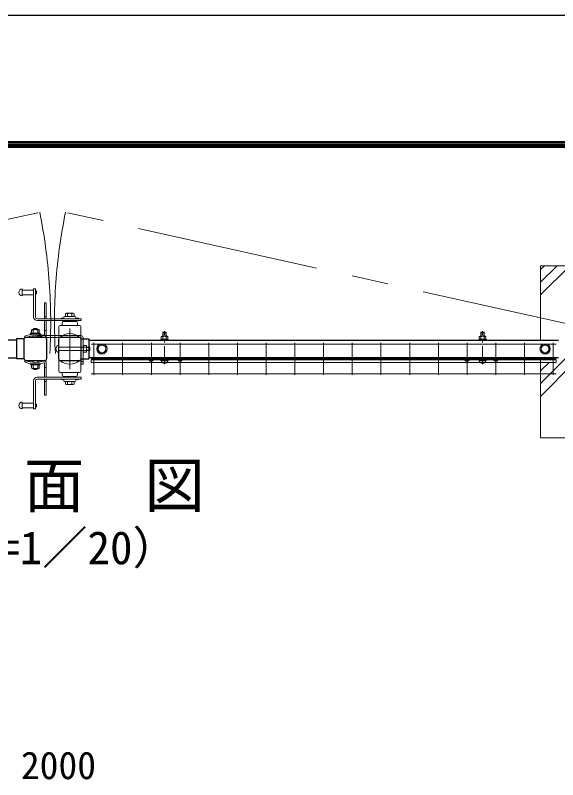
# Model space of a CAD drawing. Units: millimetres, scale not verified. Extents: x -4200 to 4200, y -2970 to 2970.
# Drawn here: x 1167 to 2112, y 1638 to 2970 of the extents above; entities that cross this region are included whole.
import ezdxf
from ezdxf.enums import TextEntityAlignment as Align

# ---------------------------------------------------------------- set-up
doc = ezdxf.new("R2010")
doc.units = ezdxf.units.MM
doc.header["$LTSCALE"] = 10
doc.linetypes.add('USER1', pattern=[50.8, 31.75, -6.35, 6.35, -6.35])
for name, color, linetype, lineweight in [('0-0_D-TTL-TXT', 7, 'Continuous', 25), ('0-3_D-STR1', 1, 'Continuous', 25), ('0-4_D-BMK', 2, 'USER1', 13), ('0-5_D-STR-DIM', 7, 'Continuous', 13), ('0-8_D-STR3', 3, 'Continuous', 13), ('0-9_D-DCR-HCH', 7, 'Continuous', 13), ('0-B_D-TTL', 7, 'Continuous', 25), ('0-C_D-STR2', 7, 'Continuous', 13)]:
    doc.layers.add(name, color=color, linetype=linetype, lineweight=lineweight)
doc.styles.add('ＭＳ ゴシック', font='')
doc.styles.get('ＭＳ ゴシック').set_extended_font_data('MS Gothic')

# ---------------------------------------------------------------- blocks, each defined once
blk = doc.blocks.new('A$C5ded3bdc')
at = {"layer": '0-4_D-BMK'}
blk.add_line((0, -75), (0, 504), dxfattribs=at)
at = {"layer": '0-8_D-STR3'}
for p, q in [((-57.5, 404.8), (-57.5, 363)), ((-43.3, 413), (43.3, 413)), ((-23, 484), (-30, 477)), ((30, 477), (-30, 477)), ((-30, 477), (-30, 413)), ((-29.1, 404.8), (-29.1, 363)), ((-23, 484), (-23, 413)), ((23, 484), (-23, 484)), ((23, 484), (23, 413)), ((23, 484), (30, 477)), ((29.1, 404.8), (29.1, 363)), ((30, 477), (30, 413)), ((57.5, 404.8), (57.5, 363)), ((-62.5, 363), (62.5, 363)), ((-62.5, 347), (-62.5, 363)), ((-62.5, 347), (62.5, 347)), ((-57.5, 363), (57.5, 363)), ((62.5, 347), (62.5, 363)), ((-62.5, 0), (62.5, 0)), ((-62.5, -16), (-62.5, 0)), ((62.5, -16), (62.5, 0)), ((-62.5, -16), (62.5, -16)), ((-51.8, -16), (51.8, -16)), ((-51.8, -31.3), (-51.8, -16)), ((51.8, -31.6), (51.8, -16))]:
    blk.add_line(p, q, dxfattribs=at)
for centre, radius, start, end in [((-43.3, 396.6), 16.4, 30, 150), ((0, 357.2), 55.8, 58.543, 121.457), ((43.3, 396.6), 16.4, 30, 150), ((-32.8, -31.3), 19, 180, 253.92714), ((0.7, 85), 140, 253.92714, 285.41383), ((32.8, -31.6), 19, 285.41383, 0)]:
    blk.add_arc(centre, radius, start, end, dxfattribs=at)

msp = doc.modelspace()

# ---------------------------------------------------------------- linework, layer by layer
at = {"layer": '0-3_D-STR1'}
for p, q in [((1168.99, 2404.24), (350.99, 2404.24)), ((1181.99, 2405.54), (1181.99, 2371.94)), ((1218.79, 2408.74), (1185.19, 2408.74)), ((1221.99, 2371.94), (1221.99, 2405.54)), ((1241.99, 2405.54), (1241.99, 2371.94)), ((1278.79, 2408.74), (1245.19, 2408.74)), ((1281.93, 2406.19), (1294.99, 2406.19)), ((1281.99, 2371.94), (1281.99, 2405.54)), ((1294.99, 2406.19), (1294.99, 2371.29)), ((1294.99, 2404.24), (2112.99, 2404.24)), ((350.99, 2373.24), (1168.99, 2373.24)), ((1182.06, 2371.29), (1168.99, 2371.29)), ((1281.93, 2371.29), (1294.99, 2371.29)), ((2112.99, 2373.24), (1294.99, 2373.24)), ((1185.19, 2368.74), (1218.79, 2368.74)), ((1245.19, 2368.74), (1278.79, 2368.74))]:
    msp.add_line(p, q, dxfattribs=at)
msp.add_lwpolyline([(1182.06, 2406.19), (1168.99, 2406.19), (1168.99, 2371.29)], dxfattribs=at)
for centre, start, end in [((1185.19, 2405.54), 90, 180), ((1218.79, 2405.54), 0, 90), ((1245.19, 2405.54), 90, 180), ((1278.79, 2405.54), 0, 90), ((1185.19, 2371.94), 180, 270), ((1218.79, 2371.94), 270, 0), ((1245.19, 2371.94), 180, 270), ((1278.79, 2371.94), 270, 0)]:
    msp.add_arc(centre, 3.2, start, end, dxfattribs=at)
at = {"layer": '0-4_D-BMK'}
for p, q in [((276.3, 2419.59), (1209.53, 2626.77)), ((2187.67, 2419.59), (1254.46, 2626.76)), ((1261.99, 2353.34), (1261.99, 2424.14))]:
    msp.add_line(p, q, dxfattribs=at)
for centre, radius, start, end in [((273.96, 2436.43), 954.73, 356.664, 11.49985), ((2190, 2436.4), 954.72, 168.49887, 183.33466)]:
    msp.add_arc(centre, radius, start, end, dxfattribs=at)
at = {"layer": '0-5_D-STR-DIM'}
msp.add_lwpolyline([(2081.99, 2373.24), (2081.99, 2233.74), (2381.99, 2233.74), (2381.99, 2533.74), (2081.99, 2533.74), (2081.99, 2404.24)], dxfattribs=at)
at = {"layer": '0-8_D-STR3'}
for p, q in [((1178.99, 2493.24), (1178.99, 2481.24)), ((1198.99, 2491.24), (1178.99, 2491.24)), ((1198.99, 2493.24), (1201.99, 2493.24)), ((1198.99, 2493.24), (1198.99, 2444.24)), ((1201.99, 2493.24), (1201.99, 2444.24)), ((1198.99, 2483.24), (1178.99, 2483.24)), ((1203.99, 2489.74), (1201.99, 2489.74)), ((1203.99, 2484.74), (1201.99, 2484.74)), ((1203.99, 2489.74), (1203.99, 2484.74)), ((1220.99, 2468.74), (1217.99, 2468.74)), ((1217.99, 2441.24), (1217.99, 2468.74)), ((1220.99, 2441.24), (1220.99, 2468.74)), ((1256.21, 2450.74), (1267.55, 2450.74)), ((1204.99, 2441.24), (1281.99, 2441.24)), ((1204.99, 2438.24), (1281.99, 2438.24)), ((1220.99, 2444.74), (1217.99, 2444.74)), ((1217.99, 2438.24), (1217.99, 2413.36)), ((1220.99, 2438.24), (1220.99, 2412.24)), ((1246.89, 2442.24), (1250.89, 2442.24)), ((1246.89, 2442.24), (1246.89, 2441.24)), ((1250.61, 2436.64), (1252.23, 2438.24)), ((1251.39, 2443.74), (1251.39, 2442.74)), ((1252.23, 2438.24), (1253.28, 2437.18)), ((1252.89, 2445.24), (1270.89, 2445.24)), ((1254.39, 2450.04), (1254.39, 2445.24)), ((1254.39, 2445.24), (1269.39, 2445.24)), ((1258.14, 2450.04), (1258.14, 2445.24)), ((1261.14, 2438.24), (1261.14, 2436.74)), ((1261.14, 2438.24), (1262.64, 2438.24)), ((1262.64, 2438.24), (1262.64, 2436.74)), ((1265.64, 2450.04), (1265.64, 2445.24)), ((1269.39, 2450.04), (1269.39, 2445.24)), ((1271.54, 2438.24), (1270.49, 2437.18)), ((1273.16, 2436.64), (1271.54, 2438.24)), ((1272.39, 2443.74), (1272.39, 2442.74)), ((1272.89, 2442.24), (1276.89, 2442.24)), ((1276.89, 2442.24), (1276.89, 2441.24)), ((1281.99, 2441.24), (1281.99, 2438.24)), ((1242.89, 2427.74), (1242.89, 2408.74)), ((1244.89, 2429.74), (1278.89, 2429.74)), ((1248.39, 2433.74), (1248.39, 2429.74)), ((1248.39, 2429.74), (1275.39, 2429.74)), ((1251.39, 2436.74), (1272.39, 2436.74)), ((1252.85, 2436.74), (1253.28, 2437.18)), ((1270.93, 2436.74), (1270.49, 2437.18)), ((1275.39, 2433.74), (1275.39, 2429.74)), ((1280.89, 2427.74), (1280.89, 2408.74)), ((1185.01, 2408.74), (1182.99, 2410.96)), ((1210.39, 2416.09), (1193.59, 2416.09)), ((1193.59, 2416.09), (1193.59, 2414.49)), ((1193.59, 2414.49), (1210.39, 2414.49)), ((1195.18, 2421.12), (1195.18, 2416.12)), ((1207.38, 2422.53), (1196.58, 2422.53)), ((1197.98, 2423.12), (1197.98, 2422.51)), ((1197.98, 2423.12), (1205.99, 2423.12)), ((1197.98, 2421.12), (1197.98, 2416.09)), ((1197.98, 2408.74), (1197.98, 2411.55)), ((1198.48, 2423.46), (1198.48, 2422.51)), ((1205.19, 2411.94), (1281.99, 2411.94)), ((1205.19, 2411.94), (1205.19, 2408.74)), ((1205.49, 2423.47), (1205.49, 2422.54)), ((1205.99, 2423.12), (1205.99, 2422.54)), ((1205.99, 2421.12), (1205.99, 2416.09)), ((1205.99, 2408.74), (1205.99, 2411.55)), ((1208.77, 2421.12), (1208.77, 2416.04)), ((1210.39, 2416.09), (1210.39, 2414.49)), ((1217.99, 2420.74), (1220.99, 2420.74)), ((1205.19, 2408.74), (1281.99, 2408.74)), ((1242.89, 2408.74), (1244.72, 2408.74)), ((1281.99, 2361.94), (1281.99, 2408.74)), ((1240.81, 2394.52), (1241.99, 2394.52)), ((1241.99, 2394.52), (1241.99, 2382.97)), ((1241.99, 2391.74), (1285.19, 2391.74)), ((1241.99, 2385.74), (1285.19, 2385.74)), ((1285.19, 2391.94), (1281.99, 2391.94)), ((1285.19, 2395.24), (1285.89, 2395.24)), ((1285.19, 2382.24), (1285.19, 2395.24)), ((1285.89, 2382.24), (1285.89, 2395.24)), ((1285.89, 2394.52), (1290.31, 2394.52)), ((1285.89, 2391.63), (1290.31, 2391.63)), ((1285.89, 2385.86), (1290.31, 2385.86)), ((1291.19, 2384.41), (1291.19, 2393.07)), ((1296.29, 2391.74), (1291.19, 2391.74)), ((1296.99, 2391.04), (1291.19, 2391.04)), ((1296.99, 2386.44), (1291.19, 2386.44)), ((1296.29, 2385.74), (1291.19, 2385.74)), ((1296.29, 2385.74), (1296.29, 2391.74)), ((1296.99, 2391.04), (1296.29, 2391.74)), ((1296.99, 2386.44), (1296.29, 2385.74)), ((1296.99, 2386.44), (1296.99, 2391.04)), ((1317.99, 2396.49), (1310.99, 2392.45)), ((1310.99, 2392.45), (1310.99, 2385.04)), ((1317.99, 2380.99), (1310.99, 2385.04)), ((1317.99, 2396.49), (1324.99, 2392.45)), ((1317.99, 2380.99), (1324.99, 2385.04)), ((1324.99, 2392.45), (1324.99, 2385.04)), ((2089.99, 2396.49), (2082.99, 2392.45)), ((2082.99, 2392.45), (2082.99, 2385.04)), ((2089.99, 2380.99), (2082.99, 2385.04)), ((2089.99, 2396.49), (2096.99, 2392.45)), ((2089.99, 2380.99), (2096.99, 2385.04)), ((2096.99, 2392.45), (2096.99, 2385.04)), ((1240.81, 2382.97), (1241.99, 2382.97)), ((1285.19, 2382.24), (1285.89, 2382.24)), ((1285.89, 2382.97), (1290.31, 2382.97)), ((1397.28, 2371.73), (1398.32, 2372.94)), ((1397.28, 2371.73), (1401.99, 2367.68)), ((1398.32, 2372.94), (1403.03, 2368.89)), ((1406.91, 2370.73), (1404.93, 2368.91)), ((1407.99, 2371.14), (1410.49, 2371.14)), ((1410.49, 2372.94), (1447.49, 2372.94)), ((1410.49, 2371.14), (1410.49, 2372.94)), ((1447.49, 2371.14), (1410.49, 2371.14)), ((1413.99, 2371.14), (1413.99, 2369.54)), ((1443.99, 2371.14), (1443.99, 2369.54)), ((1447.49, 2371.14), (1447.49, 2372.94)), ((1447.49, 2371.14), (1449.99, 2371.14)), ((1451.07, 2370.73), (1453.06, 2368.91)), ((1459.66, 2372.94), (1454.95, 2368.89)), ((1460.71, 2371.73), (1456, 2367.68)), ((1460.71, 2371.73), (1459.66, 2372.94)), ((1947.27, 2371.73), (1948.32, 2372.94)), ((1947.27, 2371.73), (1951.98, 2367.68)), ((1948.32, 2372.94), (1953.03, 2368.89)), ((1956.91, 2370.73), (1954.92, 2368.91)), ((1957.99, 2371.14), (1960.49, 2371.14)), ((1960.49, 2372.94), (1997.49, 2372.94)), ((1960.49, 2371.14), (1960.49, 2372.94)), ((1997.49, 2371.14), (1960.49, 2371.14)), ((1963.99, 2371.14), (1963.99, 2369.54)), ((1993.99, 2371.14), (1993.99, 2369.54)), ((1997.49, 2371.14), (1997.49, 2372.94)), ((1997.49, 2371.14), (1999.99, 2371.14)), ((2001.06, 2370.73), (2003.05, 2368.91)), ((2009.66, 2372.94), (2004.95, 2368.89)), ((2010.7, 2371.73), (2005.99, 2367.68)), ((2010.7, 2371.73), (2009.66, 2372.94)), ((1185.01, 2368.24), (1182.99, 2366.02)), ((1193.59, 2362.5), (1210.39, 2362.5)), ((1195.18, 2355.86), (1195.18, 2360.86)), ((1197.98, 2368.74), (1197.98, 2365.43)), ((1197.98, 2355.86), (1197.98, 2360.9)), ((1205.99, 2368.74), (1205.99, 2365.43)), ((1205.99, 2355.86), (1205.99, 2360.9)), ((1208.77, 2355.86), (1208.77, 2360.95)), ((1210.39, 2360.9), (1210.39, 2362.5)), ((1217.99, 2339.24), (1217.99, 2363.63)), ((1220.99, 2339.24), (1220.99, 2364.74)), ((1242.89, 2368.74), (1244.72, 2368.74)), ((1242.89, 2349.74), (1242.89, 2368.74)), ((1279.39, 2368.74), (1280.89, 2368.74)), ((1280.89, 2349.74), (1280.89, 2368.74)), ((1285.19, 2366.94), (1281.99, 2366.94)), ((1407.99, 2369.54), (1406.01, 2367.73)), ((1407.99, 2369.54), (1449.99, 2369.54)), ((1449.99, 2369.54), (1451.98, 2367.73)), ((1957.99, 2369.54), (1956, 2367.73)), ((1957.99, 2369.54), (1999.99, 2369.54)), ((1999.99, 2369.54), (2001.97, 2367.73)), ((1207.38, 2354.46), (1196.58, 2354.46)), ((1197.98, 2353.86), (1197.98, 2354.47)), ((1197.98, 2353.86), (1205.99, 2353.86)), ((1198.48, 2353.52), (1198.48, 2354.47)), ((1205.49, 2353.51), (1205.49, 2354.45)), ((1205.99, 2353.86), (1205.99, 2354.45)), ((1217.99, 2356.24), (1220.99, 2356.24)), ((1244.89, 2347.74), (1278.89, 2347.74)), ((1248.39, 2347.74), (1275.39, 2347.74)), ((1248.39, 2343.74), (1248.39, 2347.74)), ((1275.39, 2343.74), (1275.39, 2347.74)), ((1198.99, 2284.24), (1198.99, 2333.24)), ((1201.99, 2284.24), (1201.99, 2333.24)), ((1204.99, 2339.24), (1281.99, 2339.24)), ((1204.99, 2336.24), (1281.99, 2336.24)), ((1217.99, 2336.24), (1217.99, 2308.24)), ((1220.99, 2332.24), (1217.99, 2332.24)), ((1220.99, 2336.24), (1220.99, 2308.24)), ((1246.89, 2335.24), (1246.89, 2336.24)), ((1246.89, 2335.24), (1250.89, 2335.24)), ((1250.61, 2340.85), (1252.23, 2339.24)), ((1251.39, 2340.74), (1272.39, 2340.74)), ((1251.39, 2333.74), (1251.39, 2334.74)), ((1252.23, 2339.24), (1253.28, 2340.31)), ((1252.85, 2340.74), (1253.28, 2340.31)), ((1252.89, 2332.24), (1270.89, 2332.24)), ((1254.39, 2332.24), (1269.39, 2332.24)), ((1254.39, 2327.44), (1254.39, 2332.24)), ((1258.14, 2327.44), (1258.14, 2332.24)), ((1261.14, 2339.24), (1261.14, 2340.74)), ((1261.14, 2339.24), (1262.64, 2339.24)), ((1262.64, 2339.24), (1262.64, 2340.74)), ((1265.64, 2327.44), (1265.64, 2332.24)), ((1269.39, 2327.44), (1269.39, 2332.24)), ((1270.93, 2340.74), (1270.49, 2340.31)), ((1271.54, 2339.24), (1270.49, 2340.31)), ((1273.16, 2340.85), (1271.54, 2339.24)), ((1272.39, 2333.74), (1272.39, 2334.74)), ((1272.89, 2335.24), (1276.89, 2335.24)), ((1276.89, 2335.24), (1276.89, 2336.24)), ((1281.99, 2336.24), (1281.99, 2339.24)), ((1256.21, 2326.74), (1267.55, 2326.74)), ((1220.99, 2308.24), (1217.99, 2308.24)), ((1178.99, 2284.24), (1178.99, 2296.24)), ((1198.99, 2294.24), (1178.99, 2294.24)), ((1203.99, 2292.74), (1201.99, 2292.74)), ((1203.99, 2287.74), (1203.99, 2292.74)), ((1198.99, 2286.24), (1178.99, 2286.24)), ((1198.99, 2284.24), (1201.99, 2284.24)), ((1203.99, 2287.74), (1201.99, 2287.74))]:
    msp.add_line(p, q, dxfattribs=at)
for points in [[(1281.99, 2361.94), (1285.19, 2361.94), (1285.19, 2408.74)], [(1210.39, 2360.9), (1193.59, 2360.9), (1193.59, 2362.5)]]:
    msp.add_lwpolyline(points, dxfattribs=at)
for centre, radius in [((1317.99, 2388.74), 9), ((2089.99, 2388.74), 9), ((1317.99, 2388.74), 6.71), ((2089.99, 2388.74), 6.71)]:
    msp.add_circle(centre, radius, dxfattribs=at)
for centre, radius, start, end in [((1178.99, 2487.24), 6, 90, 270), ((1256.26, 2447.88), 2.86, 49.03058, 130.96942), ((1261.89, 2440.35), 10.39, 68.85295, 111.14705), ((1267.51, 2447.88), 2.86, 49.04069, 130.95931), ((1204.99, 2444.24), 6, 180, 270), ((1204.99, 2444.24), 3, 180, 270), ((1250.89, 2442.74), 0.5, 270, 0), ((1252.89, 2443.74), 1.5, 90, 180), ((1270.89, 2443.74), 1.5, 0, 90), ((1272.89, 2442.74), 0.5, 180, 270), ((1201.99, 2418.12), 6.41, 51.35253, 128.64959), ((1244.89, 2427.74), 2, 90, 180), ((1251.39, 2433.74), 3, 90, 180), ((1272.39, 2433.74), 3, 0, 90), ((1278.89, 2427.74), 2, 0, 90), ((1201.99, 2361.49), 53, 73.87238, 111.00754), ((1201.99, 2361.71), 50, 72.42905, 109.85261), ((1196.58, 2421.12), 1.4, 0.08393, 179.91608), ((1201.99, 2416.12), 6.41, 51.35253, 128.64959), ((1207.38, 2421.14), 1.39, 359.29901, 180.70018), ((1216.99, 2413.36), 1, 253.8728, 0.00001), ((1217.99, 2412.24), 3, 252.42887, 0.00001), ((1262.05, 2389.37), 26, 48.18801, 131.81207), ((1281.99, 2408.74), 3.2, 0, 90), ((1244.94, 2388.74), 7.1, 125.5469, 234.4531), ((1286.04, 2388.74), 5.15, 325.92454, 34.07546), ((1289.57, 2393.07), 1.62, 297.07996, 62.92004), ((1289.57, 2384.41), 1.62, 297.07996, 62.92004), ((1407.99, 2369.54), 1.6, 90, 132.38442), ((1449.99, 2369.54), 1.6, 47.61558, 90), ((1957.99, 2369.54), 1.6, 90, 132.38442), ((1999.99, 2369.54), 1.6, 47.61558, 90), ((1201.99, 2415.5), 53, 248.99246, 286.12762), ((1201.99, 2415.27), 50, 250.14739, 287.57095), ((1216.99, 2363.63), 1, 359.99999, 106.1272), ((1217.99, 2364.74), 3, 359.99999, 107.57113), ((1262.05, 2388.12), 26, 228.18793, 311.81207), ((1403.97, 2369.97), 3.03, 229.26286, 312.38442), ((1403.97, 2369.97), 1.43, 229.26286, 312.38442), ((1454.02, 2369.97), 3.03, 227.61558, 310.73714), ((1454.02, 2369.97), 1.43, 227.61558, 310.73714), ((1953.96, 2369.97), 3.03, 229.26286, 312.38442), ((1953.96, 2369.97), 1.43, 229.26286, 312.38442), ((2004.01, 2369.97), 3.03, 227.61558, 310.73714), ((2004.01, 2369.97), 1.43, 227.61558, 310.73714), ((1196.58, 2355.86), 1.4, 180.08392, 359.91607), ((1201.99, 2360.87), 6.41, 231.35041, 308.64747), ((1201.99, 2358.87), 6.41, 231.35041, 308.64747), ((1207.38, 2355.85), 1.39, 179.29982, 0.70099), ((1244.89, 2349.74), 2, 180, 270), ((1278.89, 2349.74), 2, 270, 0), ((1204.99, 2333.24), 6, 90, 180), ((1204.99, 2333.24), 3, 90, 180), ((1251.39, 2343.74), 3, 180, 270), ((1250.89, 2334.74), 0.5, 0, 90), ((1252.89, 2333.74), 1.5, 180, 270), ((1270.89, 2333.74), 1.5, 270, 0), ((1272.39, 2343.74), 3, 270, 0), ((1272.89, 2334.74), 0.5, 90, 180), ((1256.26, 2329.6), 2.86, 229.03058, 310.96942), ((1261.89, 2337.14), 10.39, 248.85295, 291.14705), ((1267.51, 2329.6), 2.86, 229.04069, 310.95931), ((1178.99, 2290.24), 6, 90, 270)]:
    msp.add_arc(centre, radius, start, end, dxfattribs=at)
at = {"layer": '0-9_D-DCR-HCH'}
for p, q in [((2081.99, 2482.88), (2132.86, 2533.74)), ((2081.99, 2504.97), (2110.76, 2533.74)), ((2081.99, 2527.07), (2088.66, 2533.74)), ((2081.99, 2328.2), (2125.09, 2371.29)), ((2104.76, 2373.06), (2104.94, 2373.24)), ((2081.99, 2350.29), (2096.84, 2365.14)), ((2081.99, 2306.1), (2138.49, 2362.6))]:
    msp.add_line(p, q, dxfattribs=at)
at = {"layer": '0-B_D-TTL', "color": 2}
msp.add_lwpolyline([(-4200, 2970), (4200, 2970), (4200, -2970), (-4200, -2970)], close=True, dxfattribs=at)
at = {"layer": '0-B_D-TTL'}
for points in [[(-3930, 2750), (3930, 2750), (3930, -2750), (-3930, -2750)], [(-3927.5, 2747.5), (3927.5, 2747.5), (3927.5, -2747.5), (-3927.5, -2747.5)], [(-3925, 2745), (3925, 2745), (3925, -2745), (-3925, -2745)], [(-3922.5, 2742.5), (3922.5, 2742.5), (3922.5, -2742.5), (-3922.5, -2742.5)], [(-3920, 2740), (3920, 2740), (3920, -2740), (-3920, -2740)]]:
    msp.add_lwpolyline(points, close=True, dxfattribs=at)
at = {"layer": '0-C_D-STR2'}
for p, q in [((1303.99, 2399.42), (1303.99, 2343.42)), ((1353.99, 2399.42), (1353.99, 2343.42)), ((1403.99, 2399.42), (1403.99, 2343.42)), ((1453.99, 2399.42), (1453.99, 2343.42)), ((1503.99, 2399.42), (1503.99, 2343.42)), ((1553.99, 2399.42), (1553.99, 2343.42)), ((1603.99, 2399.42), (1603.99, 2343.42)), ((1653.99, 2399.42), (1653.99, 2343.42)), ((1703.99, 2399.42), (1703.99, 2343.42)), ((1753.99, 2399.42), (1753.99, 2343.42)), ((1803.99, 2399.42), (1803.99, 2343.42)), ((1853.99, 2399.42), (1853.99, 2343.42)), ((1903.99, 2399.42), (1903.99, 2343.42)), ((1953.99, 2399.42), (1953.99, 2343.42)), ((2003.99, 2399.42), (2003.99, 2343.42)), ((2053.99, 2399.42), (2053.99, 2343.42)), ((2103.99, 2399.42), (2103.99, 2343.42)), ((2108.99, 2397.23), (1298.99, 2397.23)), ((2108.99, 2371.42), (1298.99, 2371.42)), ((2108.99, 2369.64), (1298.99, 2369.64)), ((1298.99, 2365.14), (1298.99, 2369.64)), ((2108.99, 2365.14), (1298.99, 2365.14)), ((2108.99, 2365.14), (2108.99, 2369.64)), ((2108.99, 2345.61), (1298.99, 2345.61))]:
    msp.add_line(p, q, dxfattribs=at)
for centre in [(1303.99, 2371.44), (1353.99, 2371.44), (1403.99, 2371.44), (1453.99, 2371.44), (1503.99, 2371.44), (1553.99, 2371.44), (1603.99, 2371.44), (1653.99, 2371.44), (1703.99, 2371.44), (1753.99, 2371.44), (1803.99, 2371.44), (1853.99, 2371.44), (1903.99, 2371.44), (1953.99, 2371.44), (2003.99, 2371.44), (2053.99, 2371.44), (2103.99, 2371.44)]:
    msp.add_circle(centre, 1.8, dxfattribs=at)

# ---------------------------------------------------------------- block references
at = {"layer": '0-5_D-STR-DIM', "xscale": 0.1, "yscale": 0.1}
for p in [(1427.02, 2369.54), (1981.02, 2369.54)]:
    msp.add_blockref('A$C5ded3bdc', p, dxfattribs=at)

# ---------------------------------------------------------------- texts
at = {"layer": '0-0_D-TTL-TXT', "style": 'ＭＳ ゴシック'}
for s, height, p in [('平\u3000面\u3000図', 76.98, (972.09, 2089.47)), ('（S=1／20）', 57.7, (1017.57, 1996.28))]:
    msp.add_text(s, height=height, dxfattribs=at).set_placement(p, align=Align.BOTTOM_LEFT)
at = {"layer": '0-5_D-STR-DIM', "style": 'ＭＳ ゴシック'}
msp.add_text('2000', height=48.09, dxfattribs=at).set_placement((1176.74, 1624.73), align=Align.BOTTOM_LEFT)

doc.saveas('drawing.dxf')
